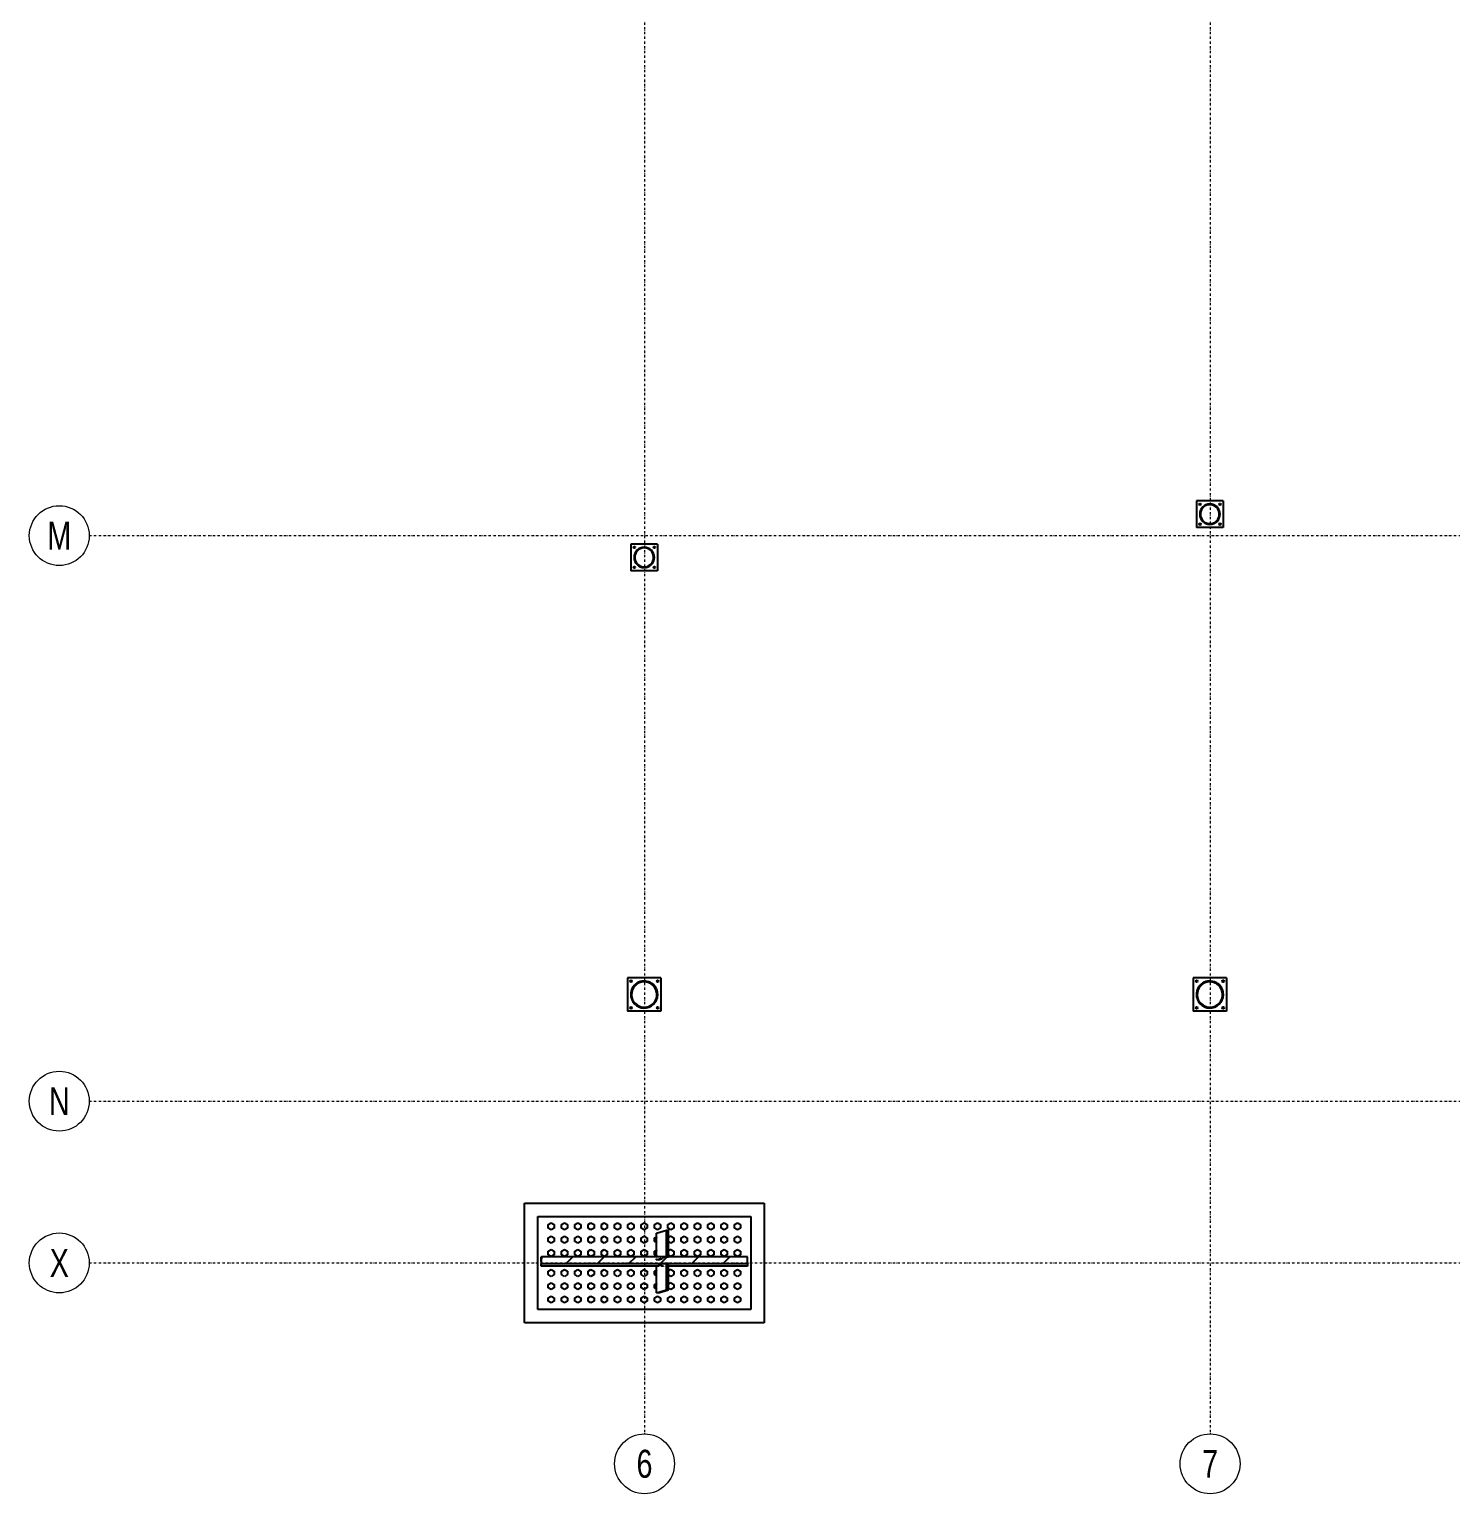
# Model space of a CAD drawing. Header units: millimetres. Extents: x 1541 to 289025, y -12015 to 47026.
# Drawn here: x 70546 to 72094, y -11969 to -10374 of the extents above; entities that cross this region are included whole.
import ezdxf
from ezdxf.enums import TextEntityAlignment as Align

# ---------------------------------------------------------------- set-up
doc = ezdxf.new("R2010")
doc.units = ezdxf.units.MM
doc.header["$LTSCALE"] = 0.1
for name, pattern in [('DASHDOTX2', [50.8, 25.4, -12.7, 0, -12.7]), ('DXK_LINE_DOT2', [3.9198, 1.9599, -1.9599]), ('DXK_LINE_DOT3', [5.9187, 2.979, -0.9799, 0.9799, -0.9799]), ('Grid Line', [3.33375, 1.905, -0.47625, 0.47625, -0.47625])]:
    doc.linetypes.add(name, pattern=pattern)
doc.layers.get('0').update_dxf_attribs({"color": 255})
doc.layers.add('E_EJES', color=8, linetype='Continuous', lineweight=9)
doc.layers.add('E_EJES-1', color=8, linetype='Grid Line', lineweight=9)
doc.styles.add('Swis721 LtCn BT_1', font='swisscl.ttf', dxfattribs={"height": 0.42})

# ---------------------------------------------------------------- blocks, each defined once
blk = doc.blocks.new('Grid - CNI_NOMBRE EJES-372759-_26_00m_LOC COLUMNAS Y MUROS PISO 7')
at = {"layer": 'E_EJES'}
blk.add_circle((0, 0), 0.003, dxfattribs=at)

msp = doc.modelspace()

# ---------------------------------------------------------------- hatches: boundary and pattern name
at = {"linetype": 'Continuous'}
h = msp.add_hatch(color=96, dxfattribs=at)
h.paths.add_polyline_path([(71843.2, -10901.8), (71842.9, -10899.6), (71842.3, -10897.6), (71841.3, -10895.7), (71839.9, -10894), (71838.2, -10892.6), (71836.3, -10891.6), (71834.3, -10891), (71832.1, -10890.7), (71829.9, -10891), (71827.9, -10891.6), (71826, -10892.6), (71824.3, -10894), (71822.9, -10895.7), (71821.9, -10897.6), (71821.3, -10899.6), (71821, -10901.8), (71821.3, -10904), (71821.9, -10906), (71822.9, -10907.9), (71824.3, -10909.6), (71826, -10911), (71827.9, -10912), (71829.9, -10912.6), (71832.1, -10912.9), (71834.3, -10912.6), (71836.3, -10912), (71838.2, -10911), (71839.9, -10909.6), (71841.3, -10907.9), (71842.3, -10906), (71842.9, -10904)])
h.paths.add_polyline_path([(71841.6, -10905.8), (71840.7, -10907.5), (71839.4, -10909.1), (71837.8, -10910.4), (71836, -10911.3), (71834.1, -10911.9), (71832.1, -10912.1), (71830.1, -10911.9), (71828.1, -10911.3), (71826.4, -10910.4), (71824.8, -10909.1), (71823.5, -10907.5), (71822.6, -10905.8), (71822, -10903.8), (71821.8, -10901.8), (71822, -10899.8), (71822.6, -10897.9), (71823.5, -10896.1), (71824.8, -10894.5), (71826.4, -10893.2), (71828.1, -10892.3), (71830.1, -10891.7), (71832.1, -10891.5), (71834.1, -10891.7), (71836, -10892.3), (71837.8, -10893.2), (71839.4, -10894.5), (71840.7, -10896.1), (71841.6, -10897.9), (71842.2, -10899.8), (71842.4, -10901.8), (71842.2, -10903.8)])
h = msp.add_hatch(color=96, dxfattribs=at)
h.paths.add_polyline_path([(71227, -10948.9), (71226.8, -10946.7), (71226.1, -10944.7), (71225.1, -10942.8), (71223.8, -10941.1), (71222.1, -10939.7), (71220.2, -10938.7), (71218.1, -10938.1), (71215.9, -10937.8), (71213.8, -10938.1), (71211.7, -10938.7), (71209.8, -10939.7), (71208.1, -10941.1), (71206.7, -10942.8), (71205.7, -10944.7), (71205.1, -10946.7), (71204.9, -10948.9), (71205.1, -10951.1), (71205.7, -10953.1), (71206.7, -10955), (71208.1, -10956.7), (71209.8, -10958.1), (71211.7, -10959.1), (71213.8, -10959.7), (71215.9, -10959.9), (71218.1, -10959.7), (71220.2, -10959.1), (71222.1, -10958.1), (71223.8, -10956.7), (71225.1, -10955), (71226.1, -10953.1), (71226.8, -10951.1)])
h.paths.add_polyline_path([(71225.5, -10952.8), (71224.5, -10954.6), (71223.2, -10956.2), (71221.7, -10957.5), (71219.9, -10958.4), (71218, -10959), (71215.9, -10959.2), (71213.9, -10959), (71212, -10958.4), (71210.2, -10957.5), (71208.6, -10956.2), (71207.3, -10954.6), (71206.4, -10952.8), (71205.8, -10950.9), (71205.6, -10948.9), (71205.8, -10946.9), (71206.4, -10944.9), (71207.3, -10943.2), (71208.6, -10941.6), (71210.2, -10940.3), (71212, -10939.4), (71213.9, -10938.8), (71215.9, -10938.6), (71218, -10938.8), (71219.9, -10939.4), (71221.7, -10940.3), (71223.2, -10941.6), (71224.5, -10943.2), (71225.5, -10944.9), (71226.1, -10946.9), (71226.3, -10948.9), (71226.1, -10950.9)])
h = msp.add_hatch(color=96, dxfattribs=at)
h.paths.add_polyline_path([(71230.7, -11425.1), (71230.4, -11422.6), (71229.8, -11420.1), (71228.7, -11417.8), (71227.2, -11415.7), (71225.4, -11413.8), (71223.3, -11412.4), (71221, -11411.3), (71218.5, -11410.6), (71215.9, -11410.4), (71213.4, -11410.6), (71210.9, -11411.3), (71208.6, -11412.4), (71206.5, -11413.8), (71204.7, -11415.7), (71203.2, -11417.8), (71202.1, -11420.1), (71201.4, -11422.6), (71201.2, -11425.1), (71201.4, -11427.7), (71202.1, -11430.2), (71203.2, -11432.5), (71204.7, -11434.6), (71206.5, -11436.4), (71208.6, -11437.9), (71210.9, -11438.9), (71213.4, -11439.6), (71215.9, -11439.8), (71218.5, -11439.6), (71221, -11438.9), (71223.3, -11437.9), (71225.4, -11436.4), (71227.2, -11434.6), (71228.7, -11432.5), (71229.8, -11430.2), (71230.4, -11427.7)])
h.paths.add_polyline_path([(71228.9, -11429.9), (71227.9, -11432), (71226.5, -11434), (71224.8, -11435.7), (71222.9, -11437.1), (71220.7, -11438.1), (71218.3, -11438.8), (71215.9, -11439), (71213.5, -11438.8), (71211.2, -11438.1), (71209, -11437.1), (71207, -11435.7), (71205.3, -11434), (71203.9, -11432), (71202.9, -11429.9), (71202.3, -11427.5), (71202.1, -11425.1), (71202.3, -11422.7), (71202.9, -11420.4), (71203.9, -11418.2), (71205.3, -11416.2), (71207, -11414.5), (71209, -11413.1), (71211.2, -11412.1), (71213.5, -11411.5), (71215.9, -11411.3), (71218.3, -11411.5), (71220.7, -11412.1), (71222.9, -11413.1), (71224.8, -11414.5), (71226.5, -11416.2), (71227.9, -11418.2), (71228.9, -11420.4), (71229.6, -11422.7), (71229.8, -11425.1), (71229.6, -11427.5)])
h = msp.add_hatch(color=96, dxfattribs=at)
h.paths.add_polyline_path([(71846.8, -11425.1), (71846.6, -11422.6), (71845.9, -11420.1), (71844.8, -11417.8), (71843.4, -11415.7), (71841.6, -11413.8), (71839.5, -11412.4), (71837.1, -11411.3), (71834.7, -11410.6), (71832.1, -11410.4), (71829.5, -11410.6), (71827.1, -11411.3), (71824.7, -11412.4), (71822.6, -11413.8), (71820.8, -11415.7), (71819.4, -11417.8), (71818.3, -11420.1), (71817.6, -11422.6), (71817.4, -11425.1), (71817.6, -11427.7), (71818.3, -11430.2), (71819.4, -11432.5), (71820.8, -11434.6), (71822.6, -11436.4), (71824.7, -11437.9), (71827.1, -11438.9), (71829.5, -11439.6), (71832.1, -11439.8), (71834.7, -11439.6), (71837.1, -11438.9), (71839.5, -11437.9), (71841.6, -11436.4), (71843.4, -11434.6), (71844.8, -11432.5), (71845.9, -11430.2), (71846.6, -11427.7)])
h.paths.add_polyline_path([(71845.1, -11429.9), (71844.1, -11432), (71842.7, -11434), (71841, -11435.7), (71839, -11437.1), (71836.8, -11438.1), (71834.5, -11438.8), (71832.1, -11439), (71829.7, -11438.8), (71827.4, -11438.1), (71825.2, -11437.1), (71823.2, -11435.7), (71821.5, -11434), (71820.1, -11432), (71819.1, -11429.9), (71818.5, -11427.5), (71818.3, -11425.1), (71818.5, -11422.7), (71819.1, -11420.4), (71820.1, -11418.2), (71821.5, -11416.2), (71823.2, -11414.5), (71825.2, -11413.1), (71827.4, -11412.1), (71829.7, -11411.5), (71832.1, -11411.3), (71834.5, -11411.5), (71836.8, -11412.1), (71839, -11413.1), (71841, -11414.5), (71842.7, -11416.2), (71844.1, -11418.2), (71845.1, -11420.4), (71845.7, -11422.7), (71845.9, -11425.1), (71845.7, -11427.5)])
h = msp.add_hatch(dxfattribs=at)
h.set_pattern_fill('', scale=7.611392, style=0, pattern_type=0)
h.set_pattern_definition([(45, (71104.05, -11710.71), (-17.088, 17.088), [])])
h.paths.add_polyline_path([(71328.3, -11710.7), (71104.1, -11710.7), (71103.6, -11715.9), (71103.6, -11718), (71328.3, -11718)])

# ---------------------------------------------------------------- linework, layer by layer
at = {"color": 2, "linetype": 'Continuous'}
for p, q in [((71846.6, -10887.3), (71817.6, -10887.3)), ((71817.6, -10887.3), (71817.6, -10916.3)), ((71846.6, -10887.3), (71846.6, -10916.3)), ((71846.6, -10916.3), (71817.6, -10916.3)), ((71230.4, -10934.4), (71201.4, -10934.4)), ((71201.4, -10934.4), (71201.4, -10963.4)), ((71230.4, -10934.4), (71230.4, -10963.4)), ((71230.4, -10963.4), (71201.4, -10963.4)), ((71234.1, -11407), (71197.8, -11407)), ((71197.8, -11407), (71197.8, -11443.2)), ((71234.1, -11407), (71234.1, -11443.2)), ((71850.2, -11407), (71814, -11407)), ((71814, -11407), (71814, -11443.2)), ((71850.2, -11407), (71850.2, -11443.2)), ((71234.1, -11443.2), (71197.8, -11443.2)), ((71850.2, -11443.2), (71814, -11443.2)), ((71085.5, -11652.3), (71346.4, -11652.3)), ((71085.5, -11782.7), (71085.5, -11652.3)), ((71346.4, -11652.3), (71346.4, -11782.7)), ((71100, -11768.2), (71100, -11666.8)), ((71100, -11666.8), (71331.9, -11666.8)), ((71331.9, -11666.8), (71331.9, -11768.2)), ((71229.3, -11684.9), (71240, -11681.7)), ((71229.3, -11710.7), (71229.3, -11684.9)), ((71240, -11681.7), (71242.4, -11681.6)), ((71240, -11710.8), (71240, -11681.7)), ((71242.4, -11710.7), (71242.4, -11681.6)), ((71103.6, -11715.9), (71103.6, -11710.7)), ((71103.6, -11710.7), (71104.1, -11710.7)), ((71104.1, -11710.7), (71103.6, -11715.9)), ((71103.6, -11715.9), (71103.6, -11718)), ((71103.6, -11721.1), (71103.6, -11718)), ((71103.6, -11718), (71328.3, -11718)), ((71229.3, -11721.1), (71103.6, -11721.1)), ((71328.3, -11710.7), (71104.1, -11710.7)), ((71229.3, -11750.1), (71229.3, -11721.1)), ((71240, -11710.8), (71242.4, -11710.7)), ((71240, -11746.9), (71240, -11717.8)), ((71240, -11717.8), (71242.4, -11717.8)), ((71242.5, -11746.9), (71242.4, -11717.8)), ((71328.3, -11721.1), (71242.4, -11721.1)), ((71328.3, -11718), (71328.3, -11710.7)), ((71328.3, -11718), (71328.3, -11721.1)), ((71229.3, -11750.1), (71240, -11746.9)), ((71231.6, -11750.1), (71229.3, -11750.1)), ((71231.6, -11750.1), (71242.5, -11746.9)), ((71240, -11746.9), (71242.5, -11746.9)), ((71331.9, -11768.2), (71100, -11768.2)), ((71346.4, -11782.7), (71085.5, -11782.7))]:
    msp.add_line(p, q, dxfattribs=at)
at = {"color": 7, "linetype": 'Continuous'}
for p, q in [((71820.1, -10890.9), (71820.7, -10890)), ((71820.7, -10891.9), (71820.1, -10890.9)), ((71820.7, -10890), (71821.8, -10890)), ((71821.8, -10891.9), (71820.7, -10891.9)), ((71821.8, -10890), (71822.4, -10890.9)), ((71822.4, -10890.9), (71821.8, -10891.9)), ((71841.8, -10890.9), (71842.4, -10890)), ((71842.4, -10891.9), (71841.8, -10890.9)), ((71842.4, -10890), (71843.5, -10890)), ((71843.5, -10891.9), (71842.4, -10891.9)), ((71843.5, -10890), (71844.1, -10890.9)), ((71844.1, -10890.9), (71843.5, -10891.9)), ((71820.1, -10912.7), (71820.7, -10911.7)), ((71820.7, -10911.7), (71821.8, -10911.7)), ((71821.8, -10911.7), (71822.4, -10912.7)), ((71841.8, -10912.7), (71842.4, -10911.7)), ((71842.4, -10911.7), (71843.5, -10911.7)), ((71843.5, -10911.7), (71844.1, -10912.7)), ((71820.7, -10913.7), (71820.1, -10912.7)), ((71821.8, -10913.7), (71820.7, -10913.7)), ((71822.4, -10912.7), (71821.8, -10913.7)), ((71842.4, -10913.7), (71841.8, -10912.7)), ((71843.5, -10913.7), (71842.4, -10913.7)), ((71844.1, -10912.7), (71843.5, -10913.7)), ((71203.9, -10938), (71204.5, -10937)), ((71204.5, -10939), (71203.9, -10938)), ((71204.5, -10937), (71205.6, -10937)), ((71205.6, -10939), (71204.5, -10939)), ((71205.6, -10937), (71206.2, -10938)), ((71206.2, -10938), (71205.6, -10939)), ((71225.7, -10938), (71226.2, -10937)), ((71226.2, -10939), (71225.7, -10938)), ((71226.2, -10937), (71227.4, -10937)), ((71227.4, -10939), (71226.2, -10939)), ((71227.4, -10937), (71227.9, -10938)), ((71227.9, -10938), (71227.4, -10939)), ((71203.9, -10959.8), (71204.5, -10958.8)), ((71204.5, -10960.7), (71203.9, -10959.8)), ((71204.5, -10958.8), (71205.6, -10958.8)), ((71205.6, -10958.8), (71206.2, -10959.8)), ((71206.2, -10959.8), (71205.6, -10960.7)), ((71225.7, -10959.8), (71226.2, -10958.8)), ((71226.2, -10960.7), (71225.7, -10959.8)), ((71226.2, -10958.8), (71227.4, -10958.8)), ((71227.4, -10958.8), (71227.9, -10959.8)), ((71227.9, -10959.8), (71227.4, -10960.7)), ((71205.6, -10960.7), (71204.5, -10960.7)), ((71227.4, -10960.7), (71226.2, -10960.7)), ((71200.3, -11410.6), (71200.9, -11409.6)), ((71200.9, -11411.6), (71200.3, -11410.6)), ((71200.9, -11409.6), (71202, -11409.6)), ((71202, -11411.6), (71200.9, -11411.6)), ((71202, -11409.6), (71202.6, -11410.6)), ((71202.6, -11410.6), (71202, -11411.6)), ((71229.3, -11410.6), (71229.9, -11409.6)), ((71229.9, -11411.6), (71229.3, -11410.6)), ((71229.9, -11409.6), (71231, -11409.6)), ((71231, -11411.6), (71229.9, -11411.6)), ((71231, -11409.6), (71231.6, -11410.6)), ((71231.6, -11410.6), (71231, -11411.6)), ((71816.5, -11410.6), (71817, -11409.6)), ((71817, -11411.6), (71816.5, -11410.6)), ((71817, -11409.6), (71818.2, -11409.6)), ((71818.2, -11411.6), (71817, -11411.6)), ((71818.2, -11409.6), (71818.7, -11410.6)), ((71818.7, -11410.6), (71818.2, -11411.6)), ((71845.5, -11410.6), (71846, -11409.6)), ((71846, -11411.6), (71845.5, -11410.6)), ((71846, -11409.6), (71847.2, -11409.6)), ((71847.2, -11411.6), (71846, -11411.6)), ((71847.2, -11409.6), (71847.7, -11410.6)), ((71847.7, -11410.6), (71847.2, -11411.6)), ((71200.3, -11439.6), (71200.9, -11438.6)), ((71200.9, -11440.6), (71200.3, -11439.6)), ((71200.9, -11438.6), (71202, -11438.6)), ((71202, -11440.6), (71200.9, -11440.6)), ((71202, -11438.6), (71202.6, -11439.6)), ((71202.6, -11439.6), (71202, -11440.6)), ((71229.3, -11439.6), (71229.9, -11438.6)), ((71229.9, -11440.6), (71229.3, -11439.6)), ((71229.9, -11438.6), (71231, -11438.6)), ((71231, -11440.6), (71229.9, -11440.6)), ((71231, -11438.6), (71231.6, -11439.6)), ((71231.6, -11439.6), (71231, -11440.6)), ((71816.5, -11439.6), (71817, -11438.6)), ((71817, -11440.6), (71816.5, -11439.6)), ((71817, -11438.6), (71818.2, -11438.6)), ((71818.2, -11440.6), (71817, -11440.6)), ((71818.2, -11438.6), (71818.7, -11439.6)), ((71818.7, -11439.6), (71818.2, -11440.6)), ((71845.5, -11439.6), (71846, -11438.6)), ((71846, -11440.6), (71845.5, -11439.6)), ((71846, -11438.6), (71847.2, -11438.6)), ((71847.2, -11440.6), (71846, -11440.6)), ((71847.2, -11438.6), (71847.7, -11439.6)), ((71847.7, -11439.6), (71847.2, -11440.6)), ((71111.2, -11675.7), (71114.5, -11673.9)), ((71111.2, -11679.5), (71111.2, -11675.7)), ((71114.5, -11673.9), (71117.7, -11675.7)), ((71117.7, -11675.7), (71117.7, -11679.5)), ((71125.7, -11675.7), (71128.9, -11673.9)), ((71125.7, -11679.5), (71125.7, -11675.7)), ((71128.9, -11673.9), (71132.2, -11675.7)), ((71132.2, -11675.7), (71132.2, -11679.5)), ((71140.2, -11675.7), (71143.4, -11673.9)), ((71140.2, -11679.5), (71140.2, -11675.7)), ((71143.4, -11673.9), (71146.7, -11675.7)), ((71146.7, -11675.7), (71146.7, -11679.5)), ((71154.7, -11675.7), (71157.9, -11673.9)), ((71154.7, -11679.5), (71154.7, -11675.7)), ((71157.9, -11673.9), (71161.2, -11675.7)), ((71161.2, -11675.7), (71161.2, -11679.5)), ((71169.2, -11675.7), (71172.4, -11673.9)), ((71169.2, -11679.5), (71169.2, -11675.7)), ((71172.4, -11673.9), (71175.7, -11675.7)), ((71175.7, -11675.7), (71175.7, -11679.5)), ((71183.7, -11675.7), (71186.9, -11673.9)), ((71183.7, -11679.5), (71183.7, -11675.7)), ((71186.9, -11673.9), (71190.2, -11675.7)), ((71190.2, -11675.7), (71190.2, -11679.5)), ((71198.2, -11675.7), (71201.4, -11673.9)), ((71198.2, -11679.5), (71198.2, -11675.7)), ((71201.4, -11673.9), (71204.7, -11675.7)), ((71204.7, -11675.7), (71204.7, -11679.5)), ((71212.7, -11675.7), (71215.9, -11673.9)), ((71212.7, -11679.5), (71212.7, -11675.7)), ((71215.9, -11673.9), (71219.2, -11675.7)), ((71219.2, -11675.7), (71219.2, -11679.5)), ((71227.2, -11675.7), (71230.4, -11673.9)), ((71227.2, -11679.5), (71227.2, -11675.7)), ((71230.4, -11673.9), (71233.7, -11675.7)), ((71233.7, -11675.7), (71233.7, -11679.5)), ((71241.7, -11675.7), (71244.9, -11673.9)), ((71241.7, -11679.5), (71241.7, -11675.7)), ((71244.9, -11673.9), (71248.2, -11675.7)), ((71248.2, -11675.7), (71248.2, -11679.5)), ((71256.2, -11675.7), (71259.4, -11673.9)), ((71256.2, -11679.5), (71256.2, -11675.7)), ((71259.4, -11673.9), (71262.7, -11675.7)), ((71262.7, -11675.7), (71262.7, -11679.5)), ((71270.7, -11675.7), (71273.9, -11673.9)), ((71270.7, -11679.5), (71270.7, -11675.7)), ((71273.9, -11673.9), (71277.2, -11675.7)), ((71277.2, -11675.7), (71277.2, -11679.5)), ((71285.2, -11675.7), (71288.4, -11673.9)), ((71285.2, -11679.5), (71285.2, -11675.7)), ((71288.4, -11673.9), (71291.7, -11675.7)), ((71291.7, -11675.7), (71291.7, -11679.5)), ((71299.7, -11675.7), (71302.9, -11673.9)), ((71299.7, -11679.5), (71299.7, -11675.7)), ((71302.9, -11673.9), (71306.2, -11675.7)), ((71306.2, -11675.7), (71306.2, -11679.5)), ((71314.2, -11675.7), (71317.4, -11673.9)), ((71314.2, -11679.5), (71314.2, -11675.7)), ((71317.4, -11673.9), (71320.7, -11675.7)), ((71320.7, -11675.7), (71320.7, -11679.5)), ((71114.5, -11681.4), (71111.2, -11679.5)), ((71111.2, -11690.2), (71114.5, -11688.4)), ((71111.2, -11694), (71111.2, -11690.2)), ((71117.7, -11679.5), (71114.5, -11681.4)), ((71114.5, -11688.4), (71117.7, -11690.2)), ((71117.7, -11690.2), (71117.7, -11694)), ((71128.9, -11681.4), (71125.7, -11679.5)), ((71125.7, -11690.2), (71128.9, -11688.4)), ((71125.7, -11694), (71125.7, -11690.2)), ((71132.2, -11679.5), (71128.9, -11681.4)), ((71128.9, -11688.4), (71132.2, -11690.2)), ((71132.2, -11690.2), (71132.2, -11694)), ((71143.4, -11681.4), (71140.2, -11679.5)), ((71140.2, -11690.2), (71143.4, -11688.4)), ((71140.2, -11694), (71140.2, -11690.2)), ((71146.7, -11679.5), (71143.4, -11681.4)), ((71143.4, -11688.4), (71146.7, -11690.2)), ((71146.7, -11690.2), (71146.7, -11694)), ((71157.9, -11681.4), (71154.7, -11679.5)), ((71154.7, -11690.2), (71157.9, -11688.4)), ((71154.7, -11694), (71154.7, -11690.2)), ((71161.2, -11679.5), (71157.9, -11681.4)), ((71157.9, -11688.4), (71161.2, -11690.2)), ((71161.2, -11690.2), (71161.2, -11694)), ((71172.4, -11681.4), (71169.2, -11679.5)), ((71169.2, -11690.2), (71172.4, -11688.4)), ((71169.2, -11694), (71169.2, -11690.2)), ((71175.7, -11679.5), (71172.4, -11681.4)), ((71172.4, -11688.4), (71175.7, -11690.2)), ((71175.7, -11690.2), (71175.7, -11694)), ((71186.9, -11681.4), (71183.7, -11679.5)), ((71183.7, -11690.2), (71186.9, -11688.4)), ((71183.7, -11694), (71183.7, -11690.2)), ((71190.2, -11679.5), (71186.9, -11681.4)), ((71186.9, -11688.4), (71190.2, -11690.2)), ((71190.2, -11690.2), (71190.2, -11694)), ((71201.4, -11681.4), (71198.2, -11679.5)), ((71198.2, -11690.2), (71201.4, -11688.4)), ((71198.2, -11694), (71198.2, -11690.2)), ((71204.7, -11679.5), (71201.4, -11681.4)), ((71201.4, -11688.4), (71204.7, -11690.2)), ((71204.7, -11690.2), (71204.7, -11694)), ((71215.9, -11681.4), (71212.7, -11679.5)), ((71212.7, -11690.2), (71215.9, -11688.4)), ((71212.7, -11694), (71212.7, -11690.2)), ((71219.2, -11679.5), (71215.9, -11681.4)), ((71215.9, -11688.4), (71219.2, -11690.2)), ((71219.2, -11690.2), (71219.2, -11694)), ((71230.4, -11681.4), (71227.2, -11679.5)), ((71227.2, -11690.2), (71229.9, -11688.7)), ((71227.2, -11694), (71227.2, -11690.2)), ((71233.7, -11679.5), (71230.4, -11681.4)), ((71244.9, -11681.4), (71241.7, -11679.5)), ((71244.9, -11688.4), (71242.4, -11689.8)), ((71248.2, -11679.5), (71244.9, -11681.4)), ((71244.9, -11688.4), (71248.2, -11690.2)), ((71248.2, -11690.2), (71248.2, -11694)), ((71259.4, -11681.4), (71256.2, -11679.5)), ((71256.2, -11690.2), (71259.4, -11688.4)), ((71256.2, -11694), (71256.2, -11690.2)), ((71262.7, -11679.5), (71259.4, -11681.4)), ((71259.4, -11688.4), (71262.7, -11690.2)), ((71262.7, -11690.2), (71262.7, -11694)), ((71273.9, -11681.4), (71270.7, -11679.5)), ((71270.7, -11690.2), (71273.9, -11688.4)), ((71270.7, -11694), (71270.7, -11690.2)), ((71277.2, -11679.5), (71273.9, -11681.4)), ((71273.9, -11688.4), (71277.2, -11690.2)), ((71277.2, -11690.2), (71277.2, -11694)), ((71288.4, -11681.4), (71285.2, -11679.5)), ((71285.2, -11690.2), (71288.4, -11688.4)), ((71285.2, -11694), (71285.2, -11690.2)), ((71291.7, -11679.5), (71288.4, -11681.4)), ((71288.4, -11688.4), (71291.7, -11690.2)), ((71291.7, -11690.2), (71291.7, -11694)), ((71302.9, -11681.4), (71299.7, -11679.5)), ((71299.7, -11690.2), (71302.9, -11688.4)), ((71299.7, -11694), (71299.7, -11690.2)), ((71306.2, -11679.5), (71302.9, -11681.4)), ((71302.9, -11688.4), (71306.2, -11690.2)), ((71306.2, -11690.2), (71306.2, -11694)), ((71317.4, -11681.4), (71314.2, -11679.5)), ((71314.2, -11690.2), (71317.4, -11688.4)), ((71314.2, -11694), (71314.2, -11690.2)), ((71320.7, -11679.5), (71317.4, -11681.4)), ((71317.4, -11688.4), (71320.7, -11690.2)), ((71320.7, -11690.2), (71320.7, -11694)), ((71114.5, -11695.9), (71111.2, -11694)), ((71111.2, -11704.7), (71114.5, -11702.9)), ((71111.2, -11708.5), (71111.2, -11704.7)), ((71114.5, -11710.4), (71111.2, -11708.5)), ((71117.7, -11694), (71114.5, -11695.9)), ((71114.5, -11702.9), (71117.7, -11704.7)), ((71117.7, -11708.5), (71114.5, -11710.4)), ((71117.7, -11704.7), (71117.7, -11708.5)), ((71128.9, -11695.9), (71125.7, -11694)), ((71125.7, -11704.7), (71128.9, -11702.9)), ((71125.7, -11708.5), (71125.7, -11704.7)), ((71128.9, -11710.4), (71125.7, -11708.5)), ((71132.2, -11694), (71128.9, -11695.9)), ((71128.9, -11702.9), (71132.2, -11704.7)), ((71132.2, -11708.5), (71128.9, -11710.4)), ((71132.2, -11704.7), (71132.2, -11708.5)), ((71143.4, -11695.9), (71140.2, -11694)), ((71140.2, -11704.7), (71143.4, -11702.9)), ((71140.2, -11708.5), (71140.2, -11704.7)), ((71143.4, -11710.4), (71140.2, -11708.5)), ((71146.7, -11694), (71143.4, -11695.9)), ((71143.4, -11702.9), (71146.7, -11704.7)), ((71146.7, -11708.5), (71143.4, -11710.4)), ((71146.7, -11704.7), (71146.7, -11708.5)), ((71157.9, -11695.9), (71154.7, -11694)), ((71154.7, -11704.7), (71157.9, -11702.9)), ((71154.7, -11708.5), (71154.7, -11704.7)), ((71157.9, -11710.4), (71154.7, -11708.5)), ((71161.2, -11694), (71157.9, -11695.9)), ((71157.9, -11702.9), (71161.2, -11704.7)), ((71161.2, -11708.5), (71157.9, -11710.4)), ((71161.2, -11704.7), (71161.2, -11708.5)), ((71172.4, -11695.9), (71169.2, -11694)), ((71169.2, -11704.7), (71172.4, -11702.9)), ((71169.2, -11708.5), (71169.2, -11704.7)), ((71172.4, -11710.4), (71169.2, -11708.5)), ((71175.7, -11694), (71172.4, -11695.9)), ((71172.4, -11702.9), (71175.7, -11704.7)), ((71175.7, -11708.5), (71172.4, -11710.4)), ((71175.7, -11704.7), (71175.7, -11708.5)), ((71186.9, -11695.9), (71183.7, -11694)), ((71183.7, -11704.7), (71186.9, -11702.9)), ((71183.7, -11708.5), (71183.7, -11704.7)), ((71186.9, -11710.4), (71183.7, -11708.5)), ((71190.2, -11694), (71186.9, -11695.9)), ((71186.9, -11702.9), (71190.2, -11704.7)), ((71190.2, -11708.5), (71186.9, -11710.4)), ((71190.2, -11704.7), (71190.2, -11708.5)), ((71201.4, -11695.9), (71198.2, -11694)), ((71198.2, -11704.7), (71201.4, -11702.9)), ((71198.2, -11708.5), (71198.2, -11704.7)), ((71201.4, -11710.4), (71198.2, -11708.5)), ((71204.7, -11694), (71201.4, -11695.9)), ((71201.4, -11702.9), (71204.7, -11704.7)), ((71204.7, -11708.5), (71201.4, -11710.4)), ((71204.7, -11704.7), (71204.7, -11708.5)), ((71215.9, -11695.9), (71212.7, -11694)), ((71212.7, -11704.7), (71215.9, -11702.9)), ((71212.7, -11708.5), (71212.7, -11704.7)), ((71215.9, -11710.4), (71212.7, -11708.5)), ((71219.2, -11694), (71215.9, -11695.9)), ((71215.9, -11702.9), (71219.2, -11704.7)), ((71219.2, -11708.5), (71215.9, -11710.4)), ((71219.2, -11704.7), (71219.2, -11708.5)), ((71229.9, -11695.6), (71227.2, -11694)), ((71227.2, -11704.7), (71229.9, -11703.2)), ((71227.2, -11708.5), (71227.2, -11704.7)), ((71229.9, -11710.1), (71227.2, -11708.5)), ((71244.9, -11695.9), (71242.4, -11694.5)), ((71244.9, -11702.9), (71242.4, -11704.3)), ((71244.9, -11710.4), (71242.4, -11708.9)), ((71248.2, -11694), (71244.9, -11695.9)), ((71244.9, -11702.9), (71248.2, -11704.7)), ((71248.2, -11708.5), (71244.9, -11710.4)), ((71248.2, -11704.7), (71248.2, -11708.5)), ((71259.4, -11695.9), (71256.2, -11694)), ((71256.2, -11704.7), (71259.4, -11702.9)), ((71256.2, -11708.5), (71256.2, -11704.7)), ((71259.4, -11710.4), (71256.2, -11708.5)), ((71262.7, -11694), (71259.4, -11695.9)), ((71259.4, -11702.9), (71262.7, -11704.7)), ((71262.7, -11708.5), (71259.4, -11710.4)), ((71262.7, -11704.7), (71262.7, -11708.5)), ((71273.9, -11695.9), (71270.7, -11694)), ((71270.7, -11704.7), (71273.9, -11702.9)), ((71270.7, -11708.5), (71270.7, -11704.7)), ((71273.9, -11710.4), (71270.7, -11708.5)), ((71277.2, -11694), (71273.9, -11695.9)), ((71273.9, -11702.9), (71277.2, -11704.7)), ((71277.2, -11708.5), (71273.9, -11710.4)), ((71277.2, -11704.7), (71277.2, -11708.5)), ((71288.4, -11695.9), (71285.2, -11694)), ((71285.2, -11704.7), (71288.4, -11702.9)), ((71285.2, -11708.5), (71285.2, -11704.7)), ((71288.4, -11710.4), (71285.2, -11708.5)), ((71291.7, -11694), (71288.4, -11695.9)), ((71288.4, -11702.9), (71291.7, -11704.7)), ((71291.7, -11708.5), (71288.4, -11710.4)), ((71291.7, -11704.7), (71291.7, -11708.5)), ((71302.9, -11695.9), (71299.7, -11694)), ((71299.7, -11704.7), (71302.9, -11702.9)), ((71299.7, -11708.5), (71299.7, -11704.7)), ((71302.9, -11710.4), (71299.7, -11708.5)), ((71306.2, -11694), (71302.9, -11695.9)), ((71302.9, -11702.9), (71306.2, -11704.7)), ((71306.2, -11708.5), (71302.9, -11710.4)), ((71306.2, -11704.7), (71306.2, -11708.5)), ((71317.4, -11695.9), (71314.2, -11694)), ((71314.2, -11704.7), (71317.4, -11702.9)), ((71314.2, -11708.5), (71314.2, -11704.7)), ((71317.4, -11710.4), (71314.2, -11708.5)), ((71320.7, -11694), (71317.4, -11695.9)), ((71317.4, -11702.9), (71320.7, -11704.7)), ((71320.7, -11708.5), (71317.4, -11710.4)), ((71320.7, -11704.7), (71320.7, -11708.5)), ((71111.2, -11726.5), (71114.5, -11724.6)), ((71114.5, -11724.6), (71117.7, -11726.5)), ((71125.7, -11726.5), (71128.9, -11724.6)), ((71128.9, -11724.6), (71132.2, -11726.5)), ((71140.2, -11726.5), (71143.4, -11724.6)), ((71143.4, -11724.6), (71146.7, -11726.5)), ((71154.7, -11726.5), (71157.9, -11724.6)), ((71157.9, -11724.6), (71161.2, -11726.5)), ((71169.2, -11726.5), (71172.4, -11724.6)), ((71172.4, -11724.6), (71175.7, -11726.5)), ((71183.7, -11726.5), (71186.9, -11724.6)), ((71186.9, -11724.6), (71190.2, -11726.5)), ((71198.2, -11726.5), (71201.4, -11724.6)), ((71201.4, -11724.6), (71204.7, -11726.5)), ((71212.7, -11726.5), (71215.9, -11724.6)), ((71215.9, -11724.6), (71219.2, -11726.5)), ((71227.2, -11726.5), (71229.9, -11724.9)), ((71244.9, -11724.6), (71242.4, -11726)), ((71244.9, -11724.6), (71248.2, -11726.5)), ((71256.2, -11726.5), (71259.4, -11724.6)), ((71259.4, -11724.6), (71262.7, -11726.5)), ((71270.7, -11726.5), (71273.9, -11724.6)), ((71273.9, -11724.6), (71277.2, -11726.5)), ((71285.2, -11726.5), (71288.4, -11724.6)), ((71288.4, -11724.6), (71291.7, -11726.5)), ((71299.7, -11726.5), (71302.9, -11724.6)), ((71302.9, -11724.6), (71306.2, -11726.5)), ((71314.2, -11726.5), (71317.4, -11724.6)), ((71317.4, -11724.6), (71320.7, -11726.5)), ((71111.2, -11730.2), (71111.2, -11726.5)), ((71114.5, -11732.1), (71111.2, -11730.2)), ((71111.2, -11741), (71114.5, -11739.1)), ((71111.2, -11744.7), (71111.2, -11741)), ((71117.7, -11730.2), (71114.5, -11732.1)), ((71114.5, -11739.1), (71117.7, -11741)), ((71117.7, -11726.5), (71117.7, -11730.2)), ((71117.7, -11741), (71117.7, -11744.7)), ((71125.7, -11730.2), (71125.7, -11726.5)), ((71128.9, -11732.1), (71125.7, -11730.2)), ((71125.7, -11741), (71128.9, -11739.1)), ((71125.7, -11744.7), (71125.7, -11741)), ((71132.2, -11730.2), (71128.9, -11732.1)), ((71128.9, -11739.1), (71132.2, -11741)), ((71132.2, -11726.5), (71132.2, -11730.2)), ((71132.2, -11741), (71132.2, -11744.7)), ((71140.2, -11730.2), (71140.2, -11726.5)), ((71143.4, -11732.1), (71140.2, -11730.2)), ((71140.2, -11741), (71143.4, -11739.1)), ((71140.2, -11744.7), (71140.2, -11741)), ((71146.7, -11730.2), (71143.4, -11732.1)), ((71143.4, -11739.1), (71146.7, -11741)), ((71146.7, -11726.5), (71146.7, -11730.2)), ((71146.7, -11741), (71146.7, -11744.7)), ((71154.7, -11730.2), (71154.7, -11726.5)), ((71157.9, -11732.1), (71154.7, -11730.2)), ((71154.7, -11741), (71157.9, -11739.1)), ((71154.7, -11744.7), (71154.7, -11741)), ((71161.2, -11730.2), (71157.9, -11732.1)), ((71157.9, -11739.1), (71161.2, -11741)), ((71161.2, -11726.5), (71161.2, -11730.2)), ((71161.2, -11741), (71161.2, -11744.7)), ((71169.2, -11730.2), (71169.2, -11726.5)), ((71172.4, -11732.1), (71169.2, -11730.2)), ((71169.2, -11741), (71172.4, -11739.1)), ((71169.2, -11744.7), (71169.2, -11741)), ((71175.7, -11730.2), (71172.4, -11732.1)), ((71172.4, -11739.1), (71175.7, -11741)), ((71175.7, -11726.5), (71175.7, -11730.2)), ((71175.7, -11741), (71175.7, -11744.7)), ((71183.7, -11730.2), (71183.7, -11726.5)), ((71186.9, -11732.1), (71183.7, -11730.2)), ((71183.7, -11741), (71186.9, -11739.1)), ((71183.7, -11744.7), (71183.7, -11741)), ((71190.2, -11730.2), (71186.9, -11732.1)), ((71186.9, -11739.1), (71190.2, -11741)), ((71190.2, -11726.5), (71190.2, -11730.2)), ((71190.2, -11741), (71190.2, -11744.7)), ((71198.2, -11730.2), (71198.2, -11726.5)), ((71201.4, -11732.1), (71198.2, -11730.2)), ((71198.2, -11741), (71201.4, -11739.1)), ((71198.2, -11744.7), (71198.2, -11741)), ((71204.7, -11730.2), (71201.4, -11732.1)), ((71201.4, -11739.1), (71204.7, -11741)), ((71204.7, -11726.5), (71204.7, -11730.2)), ((71204.7, -11741), (71204.7, -11744.7)), ((71212.7, -11730.2), (71212.7, -11726.5)), ((71215.9, -11732.1), (71212.7, -11730.2)), ((71212.7, -11741), (71215.9, -11739.1)), ((71212.7, -11744.7), (71212.7, -11741)), ((71219.2, -11730.2), (71215.9, -11732.1)), ((71215.9, -11739.1), (71219.2, -11741)), ((71219.2, -11726.5), (71219.2, -11730.2)), ((71219.2, -11741), (71219.2, -11744.7)), ((71227.2, -11730.2), (71227.2, -11726.5)), ((71229.9, -11731.8), (71227.2, -11730.2)), ((71227.2, -11741), (71229.9, -11739.4)), ((71227.2, -11744.7), (71227.2, -11741)), ((71244.9, -11732.1), (71242.4, -11730.7)), ((71244.9, -11739.1), (71242.5, -11740.5)), ((71248.2, -11730.2), (71244.9, -11732.1)), ((71244.9, -11739.1), (71248.2, -11741)), ((71248.2, -11726.5), (71248.2, -11730.2)), ((71248.2, -11741), (71248.2, -11744.7)), ((71256.2, -11730.2), (71256.2, -11726.5)), ((71259.4, -11732.1), (71256.2, -11730.2)), ((71256.2, -11741), (71259.4, -11739.1)), ((71256.2, -11744.7), (71256.2, -11741)), ((71262.7, -11730.2), (71259.4, -11732.1)), ((71259.4, -11739.1), (71262.7, -11741)), ((71262.7, -11726.5), (71262.7, -11730.2)), ((71262.7, -11741), (71262.7, -11744.7)), ((71270.7, -11730.2), (71270.7, -11726.5)), ((71273.9, -11732.1), (71270.7, -11730.2)), ((71270.7, -11741), (71273.9, -11739.1)), ((71270.7, -11744.7), (71270.7, -11741)), ((71277.2, -11730.2), (71273.9, -11732.1)), ((71273.9, -11739.1), (71277.2, -11741)), ((71277.2, -11726.5), (71277.2, -11730.2)), ((71277.2, -11741), (71277.2, -11744.7)), ((71285.2, -11730.2), (71285.2, -11726.5)), ((71288.4, -11732.1), (71285.2, -11730.2)), ((71285.2, -11741), (71288.4, -11739.1)), ((71285.2, -11744.7), (71285.2, -11741)), ((71291.7, -11730.2), (71288.4, -11732.1)), ((71288.4, -11739.1), (71291.7, -11741)), ((71291.7, -11726.5), (71291.7, -11730.2)), ((71291.7, -11741), (71291.7, -11744.7)), ((71299.7, -11730.2), (71299.7, -11726.5)), ((71302.9, -11732.1), (71299.7, -11730.2)), ((71299.7, -11741), (71302.9, -11739.1)), ((71299.7, -11744.7), (71299.7, -11741)), ((71306.2, -11730.2), (71302.9, -11732.1)), ((71302.9, -11739.1), (71306.2, -11741)), ((71306.2, -11726.5), (71306.2, -11730.2)), ((71306.2, -11741), (71306.2, -11744.7)), ((71314.2, -11730.2), (71314.2, -11726.5)), ((71317.4, -11732.1), (71314.2, -11730.2)), ((71314.2, -11741), (71317.4, -11739.1)), ((71314.2, -11744.7), (71314.2, -11741)), ((71320.7, -11730.2), (71317.4, -11732.1)), ((71317.4, -11739.1), (71320.7, -11741)), ((71320.7, -11726.5), (71320.7, -11730.2)), ((71320.7, -11741), (71320.7, -11744.7)), ((71114.5, -11746.6), (71111.2, -11744.7)), ((71111.2, -11755.5), (71114.5, -11753.6)), ((71111.2, -11759.2), (71111.2, -11755.5)), ((71117.7, -11744.7), (71114.5, -11746.6)), ((71114.5, -11753.6), (71117.7, -11755.5)), ((71117.7, -11755.5), (71117.7, -11759.2)), ((71128.9, -11746.6), (71125.7, -11744.7)), ((71125.7, -11755.5), (71128.9, -11753.6)), ((71125.7, -11759.2), (71125.7, -11755.5)), ((71132.2, -11744.7), (71128.9, -11746.6)), ((71128.9, -11753.6), (71132.2, -11755.5)), ((71132.2, -11755.5), (71132.2, -11759.2)), ((71143.4, -11746.6), (71140.2, -11744.7)), ((71140.2, -11755.5), (71143.4, -11753.6)), ((71140.2, -11759.2), (71140.2, -11755.5)), ((71146.7, -11744.7), (71143.4, -11746.6)), ((71143.4, -11753.6), (71146.7, -11755.5)), ((71146.7, -11755.5), (71146.7, -11759.2)), ((71157.9, -11746.6), (71154.7, -11744.7)), ((71154.7, -11755.5), (71157.9, -11753.6)), ((71154.7, -11759.2), (71154.7, -11755.5)), ((71161.2, -11744.7), (71157.9, -11746.6)), ((71157.9, -11753.6), (71161.2, -11755.5)), ((71161.2, -11755.5), (71161.2, -11759.2)), ((71172.4, -11746.6), (71169.2, -11744.7)), ((71169.2, -11755.5), (71172.4, -11753.6)), ((71169.2, -11759.2), (71169.2, -11755.5)), ((71175.7, -11744.7), (71172.4, -11746.6)), ((71172.4, -11753.6), (71175.7, -11755.5)), ((71175.7, -11755.5), (71175.7, -11759.2)), ((71186.9, -11746.6), (71183.7, -11744.7)), ((71183.7, -11755.5), (71186.9, -11753.6)), ((71183.7, -11759.2), (71183.7, -11755.5)), ((71190.2, -11744.7), (71186.9, -11746.6)), ((71186.9, -11753.6), (71190.2, -11755.5)), ((71190.2, -11755.5), (71190.2, -11759.2)), ((71201.4, -11746.6), (71198.2, -11744.7)), ((71198.2, -11755.5), (71201.4, -11753.6)), ((71198.2, -11759.2), (71198.2, -11755.5)), ((71204.7, -11744.7), (71201.4, -11746.6)), ((71201.4, -11753.6), (71204.7, -11755.5)), ((71204.7, -11755.5), (71204.7, -11759.2)), ((71215.9, -11746.6), (71212.7, -11744.7)), ((71212.7, -11755.5), (71215.9, -11753.6)), ((71212.7, -11759.2), (71212.7, -11755.5)), ((71219.2, -11744.7), (71215.9, -11746.6)), ((71215.9, -11753.6), (71219.2, -11755.5)), ((71219.2, -11755.5), (71219.2, -11759.2)), ((71229.9, -11746.3), (71227.2, -11744.7)), ((71227.2, -11755.5), (71230.4, -11753.6)), ((71227.2, -11759.2), (71227.2, -11755.5)), ((71230.4, -11753.6), (71233.7, -11755.5)), ((71233.7, -11755.5), (71233.7, -11759.2)), ((71241.7, -11755.5), (71244.9, -11753.6)), ((71241.7, -11759.2), (71241.7, -11755.5)), ((71244.9, -11746.6), (71242.5, -11745.2)), ((71248.2, -11744.7), (71244.9, -11746.6)), ((71244.9, -11753.6), (71248.2, -11755.5)), ((71248.2, -11755.5), (71248.2, -11759.2)), ((71259.4, -11746.6), (71256.2, -11744.7)), ((71256.2, -11755.5), (71259.4, -11753.6)), ((71256.2, -11759.2), (71256.2, -11755.5)), ((71262.7, -11744.7), (71259.4, -11746.6)), ((71259.4, -11753.6), (71262.7, -11755.5)), ((71262.7, -11755.5), (71262.7, -11759.2)), ((71273.9, -11746.6), (71270.7, -11744.7)), ((71270.7, -11755.5), (71273.9, -11753.6)), ((71270.7, -11759.2), (71270.7, -11755.5)), ((71277.2, -11744.7), (71273.9, -11746.6)), ((71273.9, -11753.6), (71277.2, -11755.5)), ((71277.2, -11755.5), (71277.2, -11759.2)), ((71288.4, -11746.6), (71285.2, -11744.7)), ((71285.2, -11755.5), (71288.4, -11753.6)), ((71285.2, -11759.2), (71285.2, -11755.5)), ((71291.7, -11744.7), (71288.4, -11746.6)), ((71288.4, -11753.6), (71291.7, -11755.5)), ((71291.7, -11755.5), (71291.7, -11759.2)), ((71302.9, -11746.6), (71299.7, -11744.7)), ((71299.7, -11755.5), (71302.9, -11753.6)), ((71299.7, -11759.2), (71299.7, -11755.5)), ((71306.2, -11744.7), (71302.9, -11746.6)), ((71302.9, -11753.6), (71306.2, -11755.5)), ((71306.2, -11755.5), (71306.2, -11759.2)), ((71317.4, -11746.6), (71314.2, -11744.7)), ((71314.2, -11755.5), (71317.4, -11753.6)), ((71314.2, -11759.2), (71314.2, -11755.5)), ((71320.7, -11744.7), (71317.4, -11746.6)), ((71317.4, -11753.6), (71320.7, -11755.5)), ((71320.7, -11755.5), (71320.7, -11759.2)), ((71114.5, -11761.1), (71111.2, -11759.2)), ((71117.7, -11759.2), (71114.5, -11761.1)), ((71128.9, -11761.1), (71125.7, -11759.2)), ((71132.2, -11759.2), (71128.9, -11761.1)), ((71143.4, -11761.1), (71140.2, -11759.2)), ((71146.7, -11759.2), (71143.4, -11761.1)), ((71157.9, -11761.1), (71154.7, -11759.2)), ((71161.2, -11759.2), (71157.9, -11761.1)), ((71172.4, -11761.1), (71169.2, -11759.2)), ((71175.7, -11759.2), (71172.4, -11761.1)), ((71186.9, -11761.1), (71183.7, -11759.2)), ((71190.2, -11759.2), (71186.9, -11761.1)), ((71201.4, -11761.1), (71198.2, -11759.2)), ((71204.7, -11759.2), (71201.4, -11761.1)), ((71215.9, -11761.1), (71212.7, -11759.2)), ((71219.2, -11759.2), (71215.9, -11761.1)), ((71230.4, -11761.1), (71227.2, -11759.2)), ((71233.7, -11759.2), (71230.4, -11761.1)), ((71244.9, -11761.1), (71241.7, -11759.2)), ((71248.2, -11759.2), (71244.9, -11761.1)), ((71259.4, -11761.1), (71256.2, -11759.2)), ((71262.7, -11759.2), (71259.4, -11761.1)), ((71273.9, -11761.1), (71270.7, -11759.2)), ((71277.2, -11759.2), (71273.9, -11761.1)), ((71288.4, -11761.1), (71285.2, -11759.2)), ((71291.7, -11759.2), (71288.4, -11761.1)), ((71302.9, -11761.1), (71299.7, -11759.2)), ((71306.2, -11759.2), (71302.9, -11761.1)), ((71317.4, -11761.1), (71314.2, -11759.2)), ((71320.7, -11759.2), (71317.4, -11761.1))]:
    msp.add_line(p, q, dxfattribs=at)
at = {"color": 7, "linetype": 'DXK_LINE_DOT3'}
for p, q in [((71215.9, -11425.1), (71215.9, -11425.1)), ((71832.1, -11425.1), (71832.1, -11425.1))]:
    msp.add_line(p, q, dxfattribs=at)
at = {"color": 7, "linetype": 'DXK_LINE_DOT2'}
for p, q in [((71229.3, -11714), (71229.3, -11710.7)), ((71229.3, -11714), (71240, -11710.8)), ((71231.5, -11714), (71229.3, -11714)), ((71229.3, -11721), (71240, -11717.8)), ((71229.3, -11721.1), (71229.3, -11721)), ((71242.4, -11721.1), (71229.3, -11721.1)), ((71231.5, -11714), (71242.4, -11710.7))]:
    msp.add_line(p, q, dxfattribs=at)
at = {"color": 2, "linetype": 'Continuous'}
for centre, radius, start, end in [((71832.1, -10901.8), 11.1, 11.25, 191.25), ((71832.1, -10901.8), 10.3, 348.75, 168.75), ((71832.1, -10901.8), 11.1, 191.25, 11.25), ((71832.1, -10901.8), 10.3, 168.75, 348.75), ((71215.9, -10948.9), 11.1, 11.25, 191.25), ((71215.9, -10948.9), 10.3, 348.75, 168.75), ((71215.9, -10948.9), 11.1, 191.25, 11.25), ((71215.9, -10948.9), 10.3, 168.75, 348.75), ((71215.9, -11425.1), 14.7, 10, 190), ((71215.9, -11425.1), 14.7, 190, 10), ((71215.9, -11425.1), 13.8, 350, 170), ((71832.1, -11425.1), 14.7, 10, 190), ((71832.1, -11425.1), 14.7, 190, 10), ((71832.1, -11425.1), 13.8, 350, 170), ((71215.9, -11425.1), 13.8, 170, 350), ((71832.1, -11425.1), 13.8, 170, 350)]:
    msp.add_arc(centre, radius, start, end, dxfattribs=at)
at = {"layer": 'E_EJES'}
for centre in [(71216.2, -11936.3), (71832.3, -11936.3)]:
    msp.add_circle(centre, 32.6, dxfattribs=at)
at = {"layer": 'E_EJES-1', "linetype": 'DASHDOTX2'}
for p, q in [((71216.2, -9278.2), (71216.2, -11903.7)), ((71832.3, -9278.2), (71832.3, -11903.7)), ((70611.3, -10925.2), (77834.1, -10925.2)), ((70611.3, -11541.3), (77834.1, -11541.3)), ((70611.3, -11717.5), (77834.1, -11717.5))]:
    msp.add_line(p, q, dxfattribs=at)

# ---------------------------------------------------------------- block references
at = {"layer": 'E_EJES', "xscale": 10873.41661564557, "yscale": 10873.41661564557, "zscale": 10873.41661564557, "rotation": 269.9999999999994}
for p in [(70578.7, -10925.2), (70578.7, -11541.3), (70578.7, -11717.5)]:
    msp.add_blockref('Grid - CNI_NOMBRE EJES-372759-_26_00m_LOC COLUMNAS Y MUROS PISO 7', p, dxfattribs=at)

# ---------------------------------------------------------------- texts
at = {"layer": 'E_EJES', "style": 'Swis721 LtCn BT_1'}
for s, p in [('M', (70578.7, -10925.2)), ('N', (70578.7, -11541.3)), ('X', (70578.7, -11717.5)), ('6', (71216.2, -11936.3)), ('7', (71832.3, -11936.3))]:
    msp.add_text(s, height=30.4, dxfattribs=at).set_placement(p, align=Align.MIDDLE_CENTER)

doc.saveas('drawing.dxf')
